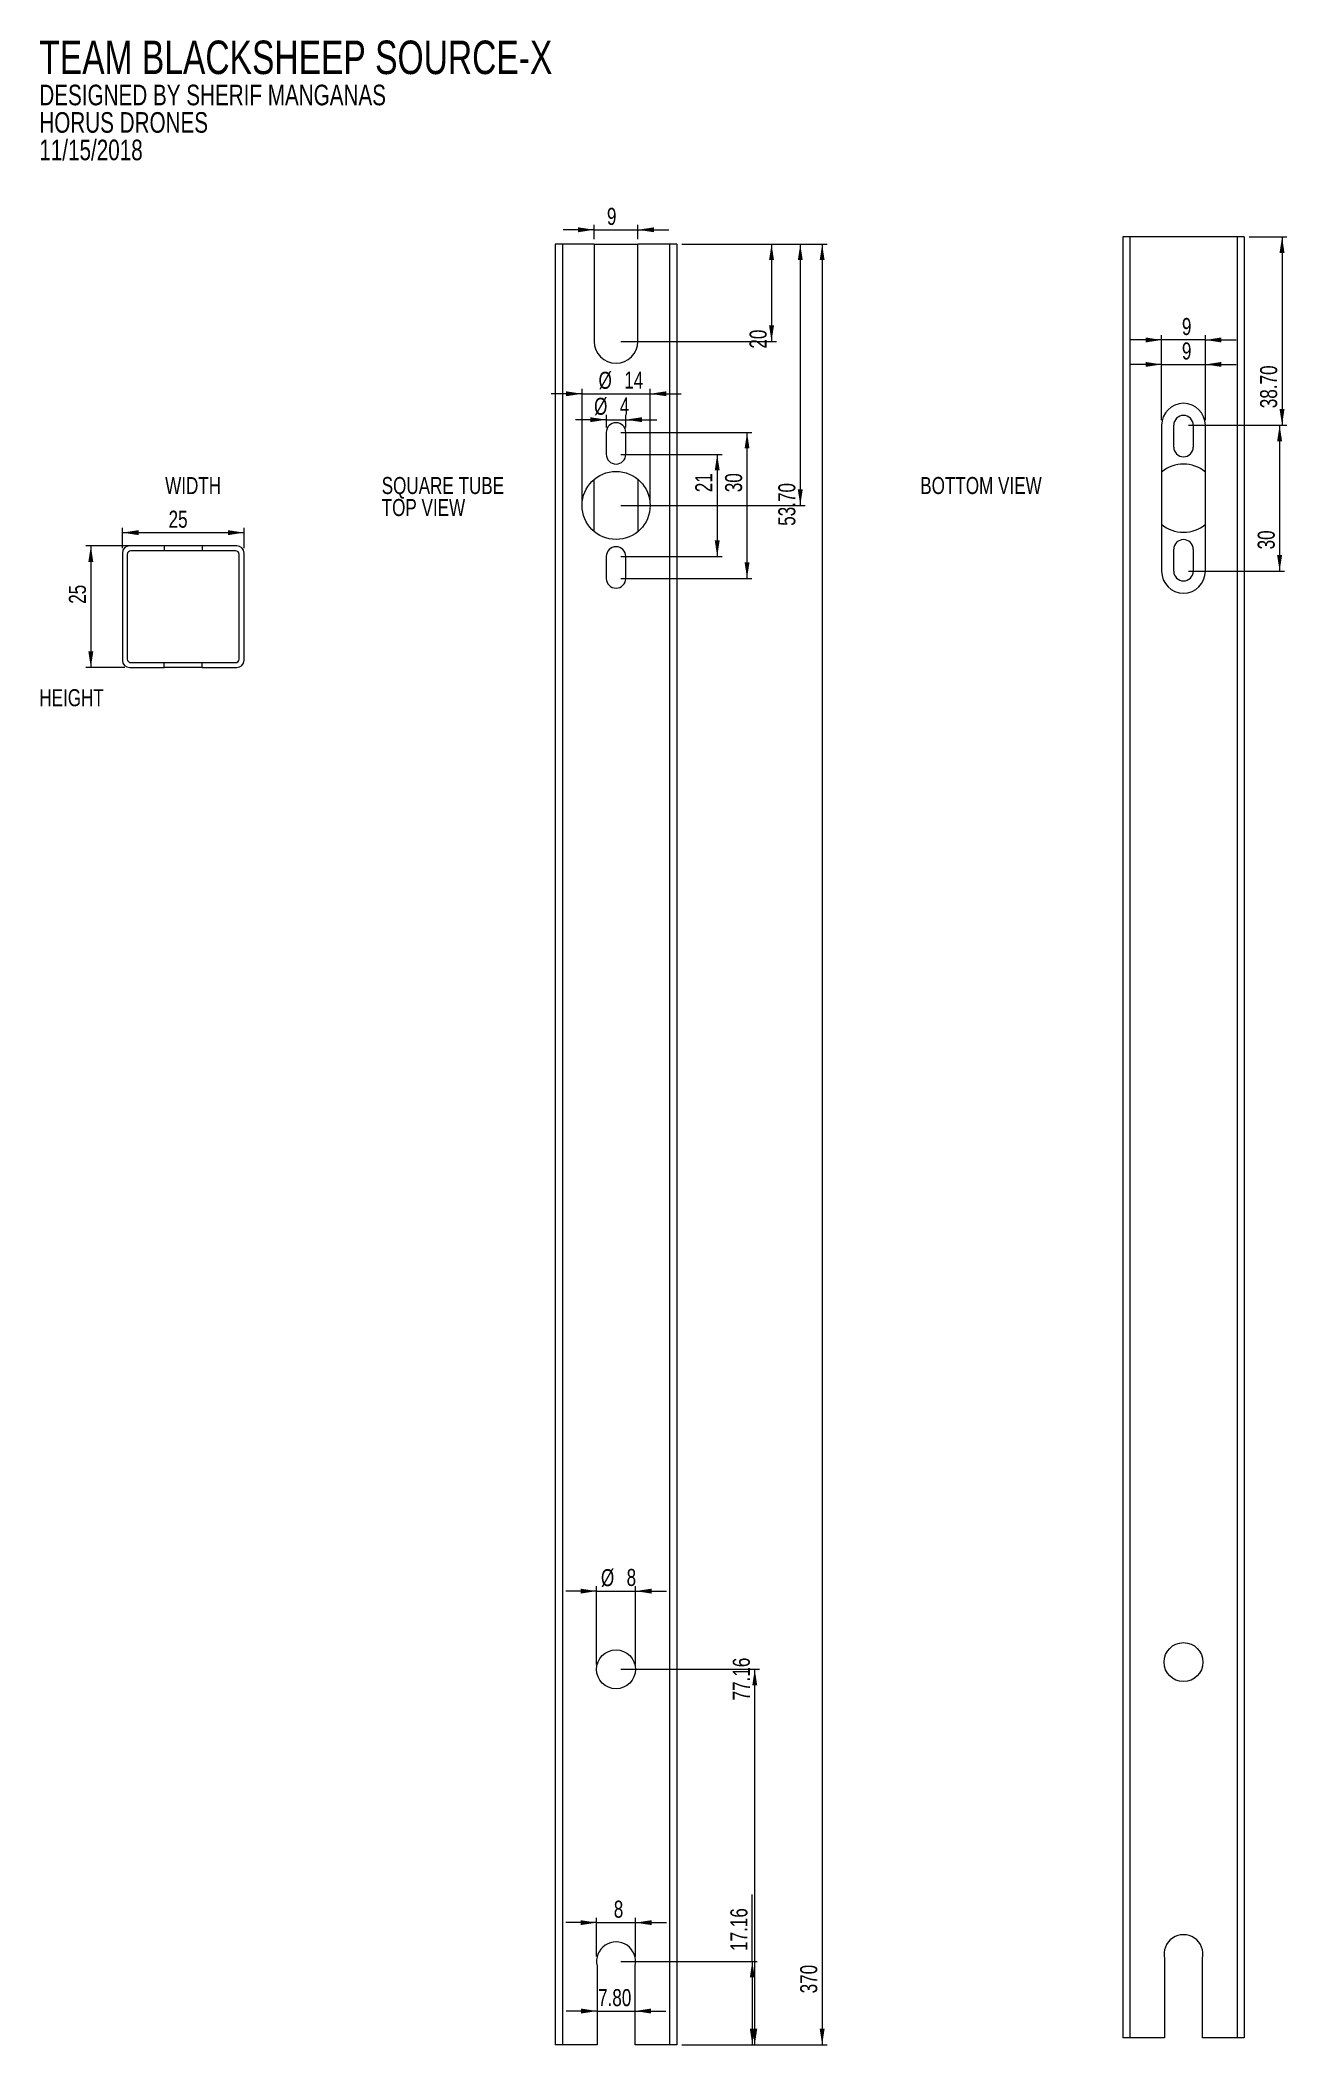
# Model space of a CAD drawing. Header units: millimetres. Extents: x 10 to 266, y 29 to 441.
import ezdxf

# ---------------------------------------------------------------- set-up
doc = ezdxf.new("R2010")
doc.units = ezdxf.units.MM
doc.styles.add('SLDTEXTSTYLE0', font='TXT', dxfattribs={"width": 0.75})
doc.dimstyles.new('SLDDIMSTYLE0', dxfattribs={"dimtxt": 3.5, "dimasz": 3.302, "dimexe": 0, "dimexo": 0.0625, "dimgap": 0.875, "dimtad": 1, "dimrnd": 1e-09, "dimzin": 12, "dimdsep": 46, "dimtxsty": 'SLDTEXTSTYLE0', "dimsah": 1, "dimcen": 0.09, "dimadec": 0, "dimazin": 3, "dimtfac": 1, "dimtofl": 0, "dimtmove": 0, "dimatfit": 3, "dimfxl": 1, "dimfrac": 2, "dimtolj": 1, "dimtzin": 12, "dimarcsym": 0})
doc.dimstyles.new('SLDDIMSTYLE1', dxfattribs={"dimtxt": 3.5, "dimasz": 3.302, "dimexe": 0, "dimexo": 0.0625, "dimgap": 0.875, "dimtad": 1, "dimrnd": 1e-09, "dimzin": 12, "dimdsep": 46, "dimtxsty": 'SLDTEXTSTYLE0', "dimsah": 1, "dimcen": 0.09, "dimadec": 0, "dimazin": 3, "dimtfac": 1, "dimtmove": 0, "dimatfit": 0, "dimfxl": 1, "dimfrac": 2, "dimtolj": 1, "dimtzin": 12, "dimarcsym": 0})
doc.dimstyles.new('SLDDIMSTYLE2', dxfattribs={"dimtxt": 3.5, "dimasz": 3.302, "dimexe": 0, "dimexo": 0.0625, "dimgap": 0.875, "dimtad": 1, "dimrnd": 1e-09, "dimzin": 4, "dimdsep": 46, "dimtxsty": 'SLDTEXTSTYLE0', "dimsah": 1, "dimcen": 0.09, "dimadec": 0, "dimazin": 1, "dimtfac": 1, "dimtofl": 0, "dimtmove": 0, "dimatfit": 3, "dimfxl": 1, "dimfrac": 2, "dimtolj": 1, "dimtzin": 12, "dimarcsym": 0})
doc.dimstyles.new('SLDDIMSTYLE3', dxfattribs={"dimtxt": 3.5, "dimasz": 3.302, "dimexe": 0, "dimexo": 0.0625, "dimgap": 0.875, "dimtad": 1, "dimrnd": 1e-09, "dimzin": 4, "dimdsep": 46, "dimtxsty": 'SLDTEXTSTYLE0', "dimsah": 1, "dimcen": 0.09, "dimadec": 0, "dimazin": 1, "dimtfac": 1, "dimtmove": 0, "dimatfit": 0, "dimfxl": 1, "dimfrac": 2, "dimtolj": 1, "dimtzin": 12, "dimarcsym": 0})

# ---------------------------------------------------------------- blocks, each defined once
blk = doc.blocks.new('SW_NOTE_0')
at = {"color": 0, "linetype": 'Continuous', "lineweight": 0, "char_height": 3.5, "attachment_point": 1, "style": 'SLDTEXTSTYLE0'}
for s, insert in [('SQUARE TUBE', (0, 4.51)), ('TOP VIEW', (0, -0.01))]:
    blk.add_mtext(s, dxfattribs=dict(at, insert=insert))
blk = doc.blocks.new('SW_NOTE_1')
at = {"color": 0, "linetype": 'Continuous', "lineweight": 0, "attachment_point": 1, "style": 'SLDTEXTSTYLE0'}
for s, insert, char_height in [('TEAM BLACKSHEEP SOURCE-X', (0, 8.87), 6.8792), ('DESIGNED BY SHERIF MANGANAS', (0, -0.19), 4.2333), ('HORUS DRONES', (0, -5.83), 4.2333), ('11/15/2018', (0, -11.48), 4.233)]:
    blk.add_mtext(s, dxfattribs=dict(at, insert=insert, char_height=char_height))
blk = doc.blocks.new('_D')
at = {"color": 7, "linetype": 'Continuous', "lineweight": 0}
for p, q in [((141.84, 398.63), (171.69, 398.63)), ((170.69, 398.63), (170.69, 28.63)), ((141.84, 28.63), (171.69, 28.63))]:
    blk.add_line(p, q, dxfattribs=at)
for points in [[(170.69, 398.63), (170.19, 395.33), (171.2, 395.33)], [(170.69, 28.63), (171.2, 31.94), (170.19, 31.94)]]:
    blk.add_solid(points, dxfattribs=at)
at = {"color": 7, "linetype": 'Continuous', "lineweight": 0, "insert": (166.18, 39.23), "char_height": 3.5, "attachment_point": 1, "rotation": 90, "style": 'SLDTEXTSTYLE0'}
blk.add_mtext('370', dxfattribs=at)
blk = doc.blocks.new('_D_1')
at = {"color": 7, "linetype": 'Continuous', "lineweight": 0}
for p, q in [((124.34, 121.87), (117.99, 121.87)), ((124.34, 106.8), (124.34, 122.87)), ((124.34, 121.87), (132.34, 121.87)), ((132.34, 106.8), (132.34, 122.87)), ((132.34, 121.87), (138.69, 121.87))]:
    blk.add_line(p, q, dxfattribs=at)
for points in [[(124.34, 121.87), (121.04, 122.37), (121.04, 121.36)], [(132.34, 121.87), (135.64, 121.36), (135.64, 122.37)]]:
    blk.add_solid(points, dxfattribs=at)
at = {"color": 7, "linetype": 'Continuous', "lineweight": 0, "char_height": 3.5, "attachment_point": 1, "style": 'SLDTEXTSTYLE0'}
for s, insert in [('%%c', (125.23, 126.38)), ('8', (130.51, 126.43))]:
    blk.add_mtext(s, dxfattribs=dict(at, insert=insert))
blk = doc.blocks.new('_D_2')
at = {"color": 7, "linetype": 'Continuous', "lineweight": 0}
for p, q in [((129.34, 105.8), (157.84, 105.8)), ((156.84, 28.63), (156.84, 105.8)), ((141.84, 28.63), (157.84, 28.63))]:
    blk.add_line(p, q, dxfattribs=at)
for points in [[(156.84, 105.8), (156.33, 102.49), (157.35, 102.49)], [(156.84, 28.63), (157.35, 31.94), (156.33, 31.94)]]:
    blk.add_solid(points, dxfattribs=at)
at = {"color": 7, "linetype": 'Continuous', "lineweight": 0, "insert": (152.33, 99.41), "char_height": 3.5, "attachment_point": 1, "rotation": 90, "style": 'SLDTEXTSTYLE0'}
blk.add_mtext('77.16', dxfattribs=at)
blk = doc.blocks.new('_D_3')
at = {"color": 7, "linetype": 'Continuous', "lineweight": 0}
for p, q in [((129.34, 359.93), (156.26, 359.93)), ((155.26, 329.93), (155.26, 359.93)), ((129.34, 329.93), (156.26, 329.93))]:
    blk.add_line(p, q, dxfattribs=at)
for points in [[(155.26, 359.93), (154.75, 356.63), (155.76, 356.63)], [(155.26, 329.93), (155.76, 333.23), (154.75, 333.23)]]:
    blk.add_solid(points, dxfattribs=at)
at = {"color": 7, "linetype": 'Continuous', "lineweight": 0, "insert": (150.74, 347.65), "char_height": 3.5, "attachment_point": 1, "rotation": 90, "style": 'SLDTEXTSTYLE0'}
blk.add_mtext('30', dxfattribs=at)
blk = doc.blocks.new('_D_4')
at = {"color": 7, "linetype": 'Continuous', "lineweight": 0}
for p, q in [((141.84, 398.63), (167.2, 398.63)), ((166.2, 398.63), (166.2, 344.93)), ((129.34, 344.93), (167.2, 344.93))]:
    blk.add_line(p, q, dxfattribs=at)
for points in [[(166.2, 398.63), (165.69, 395.33), (166.7, 395.33)], [(166.2, 344.93), (166.7, 348.23), (165.69, 348.23)]]:
    blk.add_solid(points, dxfattribs=at)
at = {"color": 7, "linetype": 'Continuous', "lineweight": 0, "insert": (161.68, 340.75), "char_height": 3.5, "attachment_point": 1, "rotation": 90, "style": 'SLDTEXTSTYLE0'}
blk.add_mtext('53.70', dxfattribs=at)
blk = doc.blocks.new('_D_5')
at = {"color": 7, "linetype": 'Continuous', "lineweight": 0}
for p, q in [((141.84, 398.63), (161.29, 398.63)), ((160.29, 398.63), (160.29, 378.63)), ((129.34, 378.63), (161.29, 378.63))]:
    blk.add_line(p, q, dxfattribs=at)
for points in [[(160.29, 398.63), (159.78, 395.33), (160.8, 395.33)], [(160.29, 378.63), (160.8, 381.94), (159.78, 381.94)]]:
    blk.add_solid(points, dxfattribs=at)
at = {"color": 7, "linetype": 'Continuous', "lineweight": 0, "insert": (155.78, 377.15), "char_height": 3.5, "attachment_point": 1, "rotation": 90, "style": 'SLDTEXTSTYLE0'}
blk.add_mtext('20', dxfattribs=at)
blk = doc.blocks.new('_D_6')
at = {"color": 7, "linetype": 'Continuous', "lineweight": 0}
for p, q in [((123.84, 401.57), (117.49, 401.57)), ((123.84, 399.63), (123.84, 402.57)), ((123.84, 401.57), (132.84, 401.57)), ((132.84, 399.63), (132.84, 402.57)), ((132.84, 401.57), (139.19, 401.57))]:
    blk.add_line(p, q, dxfattribs=at)
for points in [[(123.84, 401.57), (120.54, 402.07), (120.54, 401.06)], [(132.84, 401.57), (136.14, 401.06), (136.14, 402.07)]]:
    blk.add_solid(points, dxfattribs=at)
at = {"color": 7, "linetype": 'Continuous', "lineweight": 0, "insert": (126.46, 406.08), "char_height": 3.5, "attachment_point": 1, "style": 'SLDTEXTSTYLE0'}
blk.add_mtext('9', dxfattribs=at)
blk = doc.blocks.new('_D_7')
at = {"color": 7, "linetype": 'Continuous', "lineweight": 0}
for p, q in [((121.34, 367.87), (114.99, 367.87)), ((121.34, 345.93), (121.34, 368.87)), ((121.34, 367.87), (135.34, 367.87)), ((135.34, 345.93), (135.34, 368.87)), ((135.34, 367.87), (141.69, 367.87))]:
    blk.add_line(p, q, dxfattribs=at)
for points in [[(121.34, 367.87), (118.04, 368.38), (118.04, 367.37)], [(135.34, 367.87), (138.64, 367.37), (138.64, 368.38)]]:
    blk.add_solid(points, dxfattribs=at)
at = {"color": 7, "linetype": 'Continuous', "lineweight": 0, "char_height": 3.5, "attachment_point": 1, "style": 'SLDTEXTSTYLE0'}
for s, insert in [('%%c', (124.74, 372.39)), ('14', (130.02, 372.44))]:
    blk.add_mtext(s, dxfattribs=dict(at, insert=insert))
blk = doc.blocks.new('_D_8')
at = {"color": 7, "linetype": 'Continuous', "lineweight": 0}
for p, q in [((126.34, 362.55), (119.99, 362.55)), ((126.34, 360.93), (126.34, 363.55)), ((126.34, 362.55), (130.34, 362.55)), ((130.34, 360.93), (130.34, 363.55)), ((130.34, 362.55), (136.69, 362.55))]:
    blk.add_line(p, q, dxfattribs=at)
for points in [[(126.34, 362.55), (123.04, 363.05), (123.04, 362.04)], [(130.34, 362.55), (133.64, 362.04), (133.64, 363.05)]]:
    blk.add_solid(points, dxfattribs=at)
at = {"color": 7, "linetype": 'Continuous', "lineweight": 0, "char_height": 3.5, "attachment_point": 1, "style": 'SLDTEXTSTYLE0'}
for s, insert in [('%%c', (123.82, 367.06)), ('4', (129.1, 367.11))]:
    blk.add_mtext(s, dxfattribs=dict(at, insert=insert))
blk = doc.blocks.new('_D_9')
at = {"color": 7, "linetype": 'Continuous', "lineweight": 0}
for p, q in [((124.34, 53.75), (117.99, 53.75)), ((124.34, 46.8), (124.34, 54.75)), ((124.34, 53.75), (132.34, 53.75)), ((132.34, 46.8), (132.34, 54.75)), ((132.34, 53.75), (138.69, 53.75))]:
    blk.add_line(p, q, dxfattribs=at)
for points in [[(124.34, 53.75), (121.04, 54.26), (121.04, 53.25)], [(132.34, 53.75), (135.64, 53.25), (135.64, 54.26)]]:
    blk.add_solid(points, dxfattribs=at)
at = {"color": 7, "linetype": 'Continuous', "lineweight": 0, "insert": (127.87, 58.27), "char_height": 3.5, "attachment_point": 1, "style": 'SLDTEXTSTYLE0'}
blk.add_mtext('8', dxfattribs=at)
blk = doc.blocks.new('_D_10')
at = {"color": 7, "linetype": 'Continuous', "lineweight": 0}
for p, q in [((156.34, 45.8), (156.34, 59.57)), ((129.34, 45.8), (157.34, 45.8)), ((156.34, 45.8), (156.34, 28.63)), ((141.84, 28.63), (157.34, 28.63))]:
    blk.add_line(p, q, dxfattribs=at)
for points in [[(156.34, 45.8), (155.83, 42.49), (156.85, 42.49)], [(156.34, 28.63), (156.85, 31.94), (155.83, 31.94)]]:
    blk.add_solid(points, dxfattribs=at)
at = {"color": 7, "linetype": 'Continuous', "lineweight": 0, "insert": (151.83, 47.94), "char_height": 3.5, "attachment_point": 1, "rotation": 90, "style": 'SLDTEXTSTYLE0'}
blk.add_mtext('17.16', dxfattribs=at)
blk = doc.blocks.new('_D_11')
at = {"color": 7, "linetype": 'Continuous', "lineweight": 0}
for p, q in [((124.44, 35.59), (118.09, 35.59)), ((124.44, 35.59), (132.24, 35.59)), ((132.24, 35.59), (138.59, 35.59))]:
    blk.add_line(p, q, dxfattribs=at)
for points in [[(124.44, 35.59), (121.14, 36.1), (121.14, 35.08)], [(132.24, 35.59), (135.54, 35.08), (135.54, 36.1)]]:
    blk.add_solid(points, dxfattribs=at)
at = {"color": 7, "linetype": 'Continuous', "lineweight": 0, "insert": (124.64, 40.1), "char_height": 3.5, "attachment_point": 1, "style": 'SLDTEXTSTYLE0'}
blk.add_mtext('7.80', dxfattribs=at)
blk = doc.blocks.new('_D_12')
at = {"color": 7, "linetype": 'Continuous', "lineweight": 0}
for p, q in [((129.34, 355.43), (150.12, 355.43)), ((149.12, 355.43), (149.12, 334.43)), ((129.34, 334.43), (150.12, 334.43))]:
    blk.add_line(p, q, dxfattribs=at)
for points in [[(149.12, 355.43), (148.62, 352.13), (149.63, 352.13)], [(149.12, 334.43), (149.63, 337.73), (148.62, 337.73)]]:
    blk.add_solid(points, dxfattribs=at)
at = {"color": 7, "linetype": 'Continuous', "lineweight": 0, "insert": (144.61, 347.65), "char_height": 3.5, "attachment_point": 1, "rotation": 90, "style": 'SLDTEXTSTYLE0'}
blk.add_mtext('21', dxfattribs=at)
blk = doc.blocks.new('_D_13')
at = {"color": 7, "linetype": 'Continuous', "lineweight": 0}
for p, q in [((240.46, 362.42), (240.46, 379.93)), ((249.46, 362.42), (249.46, 379.93)), ((240.46, 378.93), (234.11, 378.93)), ((249.46, 378.93), (240.46, 378.93)), ((249.46, 378.93), (255.81, 378.93))]:
    blk.add_line(p, q, dxfattribs=at)
for points in [[(240.46, 378.93), (237.15, 379.44), (237.15, 378.42)], [(249.46, 378.93), (252.76, 378.42), (252.76, 379.44)]]:
    blk.add_solid(points, dxfattribs=at)
at = {"color": 7, "linetype": 'Continuous', "lineweight": 0, "insert": (244.63, 383.44), "char_height": 3.5, "attachment_point": 1, "style": 'SLDTEXTSTYLE0'}
blk.add_mtext('9', dxfattribs=at)
blk = doc.blocks.new('_D_14')
at = {"color": 7, "linetype": 'Continuous', "lineweight": 0}
for p, q in [((240.46, 362.42), (240.46, 374.9)), ((249.46, 362.42), (249.46, 374.9)), ((240.46, 373.9), (234.11, 373.9)), ((240.46, 373.9), (249.46, 373.9)), ((249.46, 373.9), (255.81, 373.9))]:
    blk.add_line(p, q, dxfattribs=at)
for points in [[(240.46, 373.9), (237.15, 374.41), (237.15, 373.4)], [(249.46, 373.9), (252.76, 373.4), (252.76, 374.41)]]:
    blk.add_solid(points, dxfattribs=at)
at = {"color": 7, "linetype": 'Continuous', "lineweight": 0, "insert": (244.63, 378.42), "char_height": 3.5, "attachment_point": 1, "style": 'SLDTEXTSTYLE0'}
blk.add_mtext('9', dxfattribs=at)
blk = doc.blocks.new('_D_15')
at = {"color": 7, "linetype": 'Continuous', "lineweight": 0}
for p, q in [((258.46, 400.12), (266.21, 400.12)), ((265.21, 400.12), (265.21, 361.42)), ((245.96, 361.42), (266.21, 361.42))]:
    blk.add_line(p, q, dxfattribs=at)
for points in [[(265.21, 400.12), (264.7, 396.82), (265.72, 396.82)], [(265.21, 361.42), (265.72, 364.72), (264.7, 364.72)]]:
    blk.add_solid(points, dxfattribs=at)
at = {"color": 7, "linetype": 'Continuous', "lineweight": 0, "insert": (260.7, 364.91), "char_height": 3.5, "attachment_point": 1, "rotation": 90, "style": 'SLDTEXTSTYLE0'}
blk.add_mtext('38.70', dxfattribs=at)
blk = doc.blocks.new('_D_16')
at = {"color": 7, "linetype": 'Continuous', "lineweight": 0}
for p, q in [((245.96, 361.42), (265.71, 361.42)), ((264.71, 361.42), (264.71, 331.42)), ((245.96, 331.42), (265.71, 331.42))]:
    blk.add_line(p, q, dxfattribs=at)
for points in [[(264.71, 361.42), (264.2, 358.11), (265.22, 358.11)], [(264.71, 331.42), (265.22, 334.72), (264.2, 334.72)]]:
    blk.add_solid(points, dxfattribs=at)
at = {"color": 7, "linetype": 'Continuous', "lineweight": 0, "insert": (260.2, 335.9), "char_height": 3.5, "attachment_point": 1, "rotation": 90, "style": 'SLDTEXTSTYLE0'}
blk.add_mtext('30', dxfattribs=at)
blk = doc.blocks.new('_D_17')
at = {"color": 7, "linetype": 'Continuous', "lineweight": 0}
for p, q in [((31.38, 336.63), (19.39, 336.63)), ((20.39, 336.63), (20.39, 311.63)), ((27.38, 311.63), (19.39, 311.63))]:
    blk.add_line(p, q, dxfattribs=at)
for points in [[(20.39, 336.63), (19.88, 333.33), (20.9, 333.33)], [(20.39, 311.63), (20.9, 314.93), (19.88, 314.93)]]:
    blk.add_solid(points, dxfattribs=at)
at = {"color": 7, "linetype": 'Continuous', "lineweight": 0, "insert": (15.88, 324.72), "char_height": 3.5, "attachment_point": 1, "rotation": 90, "style": 'SLDTEXTSTYLE0'}
blk.add_mtext('25', dxfattribs=at)
blk = doc.blocks.new('_D_18')
at = {"color": 7, "linetype": 'Continuous', "lineweight": 0}
for p, q in [((26.88, 336.13), (26.88, 340.34)), ((26.88, 339.34), (51.88, 339.34)), ((51.88, 336.13), (51.88, 340.34))]:
    blk.add_line(p, q, dxfattribs=at)
for points in [[(26.88, 339.34), (30.19, 338.83), (30.19, 339.85)], [(51.88, 339.34), (48.58, 339.85), (48.58, 338.83)]]:
    blk.add_solid(points, dxfattribs=at)
at = {"color": 7, "linetype": 'Continuous', "lineweight": 0, "insert": (36.37, 343.85), "char_height": 3.5, "attachment_point": 1, "style": 'SLDTEXTSTYLE0'}
blk.add_mtext('25', dxfattribs=at)

msp = doc.modelspace()

# ---------------------------------------------------------------- linework, layer by layer
at = {"color": 7, "linetype": 'Continuous', "lineweight": 15}
for p, q in [((232.455, 400.12), (232.455, 30.12)), ((233.955, 400.12), (232.455, 400.12)), ((255.955, 400.12), (233.955, 400.12)), ((233.955, 400.12), (233.955, 30.12)), ((255.955, 400.12), (255.955, 30.12)), ((257.455, 400.12), (255.955, 400.12)), ((257.455, 400.12), (257.455, 30.12)), ((115.837, 398.635), (115.837, 28.635)), ((117.337, 398.635), (115.837, 398.635)), ((117.337, 398.635), (117.337, 28.635)), ((123.837, 398.635), (117.337, 398.635)), ((123.837, 398.635), (123.837, 378.635)), ((123.837, 398.635), (132.837, 398.635)), ((132.837, 378.635), (132.837, 398.635)), ((139.337, 398.635), (132.837, 398.635)), ((139.337, 398.635), (139.337, 28.635)), ((140.837, 398.635), (139.337, 398.635)), ((140.837, 398.635), (140.837, 28.635)), ((126.337, 359.932), (126.337, 355.432)), ((130.337, 355.432), (130.337, 359.932)), ((240.455, 361.416), (240.455, 331.416)), ((242.955, 356.916), (242.955, 361.416)), ((246.955, 361.416), (246.955, 356.916)), ((249.455, 331.416), (249.455, 361.416)), ((123.837, 339.57), (123.837, 350.293)), ((132.837, 350.293), (132.837, 339.57)), ((26.884, 335.127), (26.884, 313.127)), ((27.884, 334.877), (27.884, 313.377)), ((35.484, 336.627), (28.384, 336.627)), ((35.484, 335.627), (28.634, 335.627)), ((35.484, 336.627), (35.484, 335.627)), ((43.284, 336.627), (35.484, 336.627)), ((43.284, 335.627), (35.484, 335.627)), ((43.284, 336.627), (43.284, 335.627)), ((50.384, 336.627), (43.284, 336.627)), ((50.134, 335.627), (43.284, 335.627)), ((50.884, 313.377), (50.884, 334.877)), ((51.884, 313.127), (51.884, 335.127)), ((126.337, 334.432), (126.337, 329.932)), ((130.337, 329.932), (130.337, 334.432)), ((242.955, 331.416), (242.955, 335.916)), ((246.955, 335.916), (246.955, 331.416)), ((28.384, 311.627), (35.484, 311.627)), ((28.634, 312.627), (35.484, 312.627)), ((35.484, 311.627), (35.484, 312.627)), ((35.484, 312.627), (43.284, 312.627)), ((43.284, 311.627), (35.484, 311.627)), ((43.284, 311.627), (43.284, 312.627)), ((43.284, 312.627), (50.134, 312.627)), ((43.284, 311.627), (50.384, 311.627)), ((241.055, 46.391), (241.055, 30.12)), ((248.855, 30.12), (248.855, 46.391)), ((124.437, 44.906), (124.437, 28.635)), ((132.237, 28.635), (132.237, 44.906)), ((233.955, 30.12), (232.455, 30.12)), ((241.055, 30.12), (233.955, 30.12)), ((255.955, 30.12), (248.855, 30.12)), ((257.455, 30.12), (255.955, 30.12)), ((117.337, 28.635), (115.837, 28.635)), ((124.437, 28.635), (117.337, 28.635)), ((139.337, 28.635), (132.237, 28.635)), ((140.837, 28.635), (139.337, 28.635))]:
    msp.add_line(p, q, dxfattribs=at)
for centre, radius in [((128.337, 344.932), 7), ((244.955, 107.28), 4), ((128.337, 105.795), 4)]:
    msp.add_circle(centre, radius, dxfattribs=at)
for centre, radius, start, end in [((128.337, 378.635), 4.5, 180, 0), ((244.955, 361.416), 4.5, 360, 180), ((244.955, 361.416), 2, 360, 180), ((128.337, 359.932), 2, 360, 180), ((128.337, 355.432), 2, 180, 0), ((244.955, 356.916), 2, 180, 0), ((244.955, 346.416), 7, 49.9948, 130.0052), ((244.955, 346.416), 7, 229.9948, 270), ((244.955, 335.916), 2, 0, 180), ((244.955, 346.416), 7, 270, 310.0052), ((28.384, 335.127), 1.5, 90, 180), ((28.634, 334.877), 0.75, 90, 180), ((50.134, 334.877), 0.75, 0, 90), ((50.384, 335.127), 1.5, 0, 90), ((128.337, 334.432), 2, 0, 180), ((128.337, 329.932), 2, 180, 0), ((244.955, 331.416), 4.5, 180, 0), ((244.955, 331.416), 2, 180, 0), ((28.384, 313.127), 1.5, 180, 270), ((28.634, 313.377), 0.75, 180, 270), ((50.134, 313.377), 0.75, 270, 0), ((50.384, 313.127), 1.5, 270, 0), ((128.337, 45.795), 4, 347.16143, 192.83857), ((244.955, 47.28), 4, 347.16143, 192.83857)]:
    msp.add_arc(centre, radius, start, end, dxfattribs=at)

# ---------------------------------------------------------------- block references
at = {"color": 7, "linetype": 'Continuous', "lineweight": 0}
for name, p in [('SW_NOTE_1', (9.807, 431.568)), ('SW_NOTE_0', (80.166, 346.263))]:
    msp.add_blockref(name, p, dxfattribs=at)

# ---------------------------------------------------------------- texts
at = {"color": 7, "linetype": 'Continuous', "lineweight": 0, "char_height": 3.5, "style": 'SLDTEXTSTYLE0'}
for s, insert, attachment_point in [('WIDTH', (41.418, 350.762), 2), ('BOTTOM VIEW', (190.855, 350.775), 1), ('HEIGHT', (9.807, 307.176), 1)]:
    msp.add_mtext(s, dxfattribs=dict(at, insert=insert, attachment_point=attachment_point))

# ---------------------------------------------------------------- dimensions: what is measured, and where the dimension line sits
at = {"color": 7, "linetype": 'Continuous', "lineweight": 0}
for base, p1, p2, dimstyle, picture, middle in [((132.837, 401.566), (123.837, 398.635), (132.837, 398.635), 'SLDDIMSTYLE1', '_D_6', (127.75, 401.566)), ((240.455, 378.932), (249.455, 361.416), (240.455, 361.416), 'SLDDIMSTYLE1', '_D_13', (245.927, 378.932)), ((249.455, 373.903), (240.455, 361.416), (249.455, 361.416), 'SLDDIMSTYLE1', '_D_14', (245.927, 373.903)), ((51.884, 339.338), (26.884, 335.127), (51.884, 335.127), 'SLDDIMSTYLE0', '_D_18', (38.962, 339.338)), ((132.337, 53.755), (124.337, 45.795), (132.337, 45.795), 'SLDDIMSTYLE1', '_D_9', (129.167, 53.755)), ((132.237, 35.588), (124.437, 28.635), (132.237, 28.635), 'SLDDIMSTYLE3', '_D_11', (129.167, 35.588))]:
    dim = msp.add_linear_dim(base=base, p1=p1, p2=p2, dimstyle=dimstyle, dxfattribs=at)
    dim.commit()
    dim.dimension.update_dxf_attribs({"geometry": picture, "text_midpoint": middle, "dimtype": 160})
for base, p1, p2, dimstyle, picture, middle in [((265.211, 361.416), (257.455, 400.12), (244.955, 361.416), 'SLDDIMSTYLE2', '_D_15', (265.211, 370.732)), ((166.195, 344.932), (140.837, 398.635), (128.337, 344.932), 'SLDDIMSTYLE2', '_D_4', (166.195, 346.583)), ((160.293, 378.635), (140.837, 398.635), (128.337, 378.635), 'SLDDIMSTYLE1', '_D_5', (160.293, 379.734)), ((170.694, 28.635), (140.837, 398.635), (140.837, 28.635), 'SLDDIMSTYLE0', '_D', (170.694, 43.116)), ((155.256, 359.932), (128.337, 329.932), (128.337, 359.932), 'SLDDIMSTYLE0', '_D_3', (155.256, 350.241)), ((264.711, 331.416), (244.955, 361.416), (244.955, 331.416), 'SLDDIMSTYLE0', '_D_16', (264.711, 338.49)), ((149.124, 334.432), (128.337, 355.432), (128.337, 334.432), 'SLDDIMSTYLE0', '_D_12', (149.124, 350.241)), ((20.392, 311.627), (32.384, 336.627), (28.384, 311.627), 'SLDDIMSTYLE0', '_D_17', (20.392, 327.307)), ((156.837, 105.795), (140.837, 28.635), (128.337, 105.795), 'SLDDIMSTYLE0', '_D_2', (156.837, 105.238)), ((156.337, 28.635), (128.337, 45.795), (140.837, 28.635), 'SLDDIMSTYLE0', '_D_10', (156.337, 53.755))]:
    dim = msp.add_linear_dim(base=base, p1=p1, p2=p2, angle=90, dimstyle=dimstyle, dxfattribs=at)
    dim.commit()
    dim.dimension.update_dxf_attribs({"geometry": picture, "text_midpoint": middle, "dimtype": 160})
for base, p1, p2, picture, middle in [((135.337, 367.874), (121.337, 344.932), (135.337, 344.932), '_D_7', (129.965, 367.874)), ((130.337, 362.546), (126.337, 359.932), (130.337, 359.932), '_D_8', (127.75, 362.546)), ((132.337, 121.866), (124.337, 105.795), (132.337, 105.795), '_D_1', (129.167, 121.866))]:
    dim = msp.add_linear_dim(base=base, p1=p1, p2=p2, text='%%c<>', dimstyle='SLDDIMSTYLE1', dxfattribs=at)
    dim.commit()
    dim.dimension.update_dxf_attribs({"geometry": picture, "text_midpoint": middle, "dimtype": 160})

doc.saveas('drawing.dxf')
